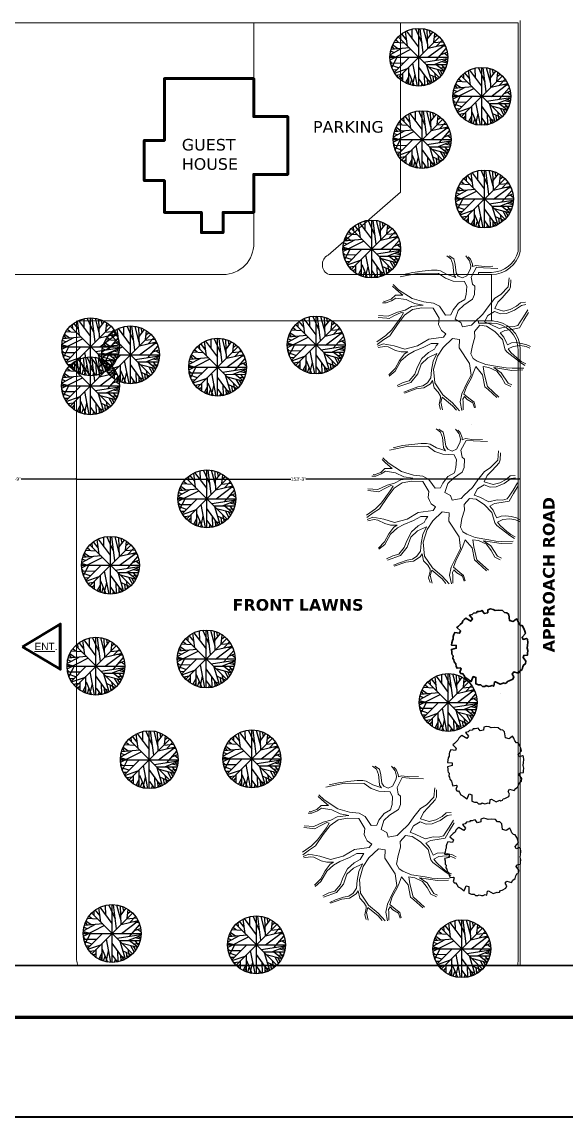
# Model space of a CAD drawing. Header units: feet. Extents: x 15113 to 123217, y -97269 to -8247.
# Drawn here: x 47768 to 50025, y -34844 to -30304 of the extents above; entities that cross this region are included whole.
import ezdxf

# ---------------------------------------------------------------- set-up
doc = ezdxf.new("R2010")
doc.units = ezdxf.units.FT
doc.header["$LTSCALE"] = 50.2
doc.header["$MEASUREMENT"] = 0
doc.header["$PDMODE"] = 3
doc.linetypes.add('1', pattern=[0])
doc.layers.get('0').update_dxf_attribs({"lineweight": 35})
doc.layers.add('A-green', color=7, linetype='Continuous', true_color=0x00eb00)
for name, color, linetype, lineweight in [('column', 6, 'Continuous', 40), ('dimension', 7, 'Continuous', 9), ('drg seal', 250, 'Continuous', 120), ('outline', 250, 'Continuous', 60), ('WALL', 1, '1', 30)]:
    doc.layers.add(name, color=color, linetype=linetype, lineweight=lineweight)
doc.layers.add('glazing', color=7, linetype='Continuous')
doc.styles.get("Standard").update_dxf_attribs({"font": 'arial.ttf'})
doc.dimstyles.get("Standard").update_dxf_attribs({"dimscale": 20, "dimtxt": 0.18, "dimasz": 0.18, "dimexe": 0.18, "dimexo": 0.0625, "dimgap": 0.09, "dimtad": 0, "dimtih": 1, "dimtoh": 1, "dimdec": 1, "dimzin": 0, "dimdsep": 46, "dimlunit": 3, "dimtxsty": 'Standard', "dimblk": 'ARCHTICK', "dimcen": 0.09, "dimadec": 0, "dimazin": 0, "dimtfac": 1, "dimtdec": 1, "dimtofl": 0, "dimtmove": 0, "dimatfit": 3, "dimfxl": 0.5, "dimfxlon": 1, "dimtolj": 1, "dimtzin": 0, "dimarcsym": 0})

# ---------------------------------------------------------------- blocks, each defined once
blk = doc.blocks.new('Tree - deciduous plan')
for p, q in [((-37.0107, 47.0408), (-35.25, 35.5298)), ((-32.6092, 50.4264), (-23.2782, 23.5674)), ((-31.2008, 51.1035), (-0.2149, 20.1818)), ((-26.4472, 46.5894), (-26.2712, 53.8116)), ((-22.0458, 42.0753), (-16.5881, 57.6486)), ((-21.1656, 55.8436), (-0.0388, 45.0094)), ((-12.5388, 54.9406), (-7.9613, 59.4546)), ((-12.3627, 32.1443), (-12.5388, 58.7776)), ((-5.3205, 59.6806), (16.5105, 16.7963)), ((2.426, 54.9406), (-1.4472, 59.9056)), ((0, 59.9996), (0, -60)), ((0.4894, 48.6208), (3.6584, 59.6806)), ((18.2711, 35.5298), (5.419, 59.6806)), ((9.8203, 51.5549), (12.8133, 58.5516)), ((19.6795, 19.5047), (16.3344, 57.6486)), ((17.0387, 51.1035), (23.2006, 55.1666)), ((17.7429, 43.6552), (25.4894, 54.2636)), ((31.6513, 50.8778), (30.2429, 30.5643)), ((31.1232, 42.5267), (35.8767, 48.1693)), ((-54.7923, 24.4702), (-47.75, 21.0847)), ((-53.2078, 27.4044), (-40.1797, 20.859)), ((-49.8627, 32.8214), (-32.7853, 32.8214)), ((-45.8134, 38.2383), (-40.5318, 33.0471)), ((-43.8768, 36.4326), (-44.405, 40.2696)), ((42, 42), (-42, -42)), ((42, -42), (-42, 42)), ((-40.1797, 44.558), (-36.4825, 43.2038)), ((54.3626, 25.3731), (20.9119, 0.3198)), ((23.3767, 23.3417), (53.3063, 27.4044)), ((36.2288, 25.1474), (48.9049, 35.0784)), ((37.1091, 37.1098), (46.6161, 37.5612)), ((-59.7219, 2.8025), (-12.0106, 12.0565)), ((-32.2571, 20.6333), (-59.1937, 9.348)), ((-58.6656, 12.7336), (-35.9543, 7.5424)), ((-57.081, 17.9248), (-47.0458, 14.7649)), ((-56.0247, 20.859), (-20.8134, 20.859)), ((-54.6162, -24.7335), (-20.2853, 0.0941)), ((29.3626, -6.6771), (59.4682, 7.091)), ((38.5175, 13.4107), (58.2359, 13.6364)), ((-60, 0), (60, 0)), ((-59.7219, -4.8714), (-54.2641, -6.6771)), ((-45.2853, -0.1316), (-59.0177, -10.0627)), ((-58.4895, -12.3197), (-36.4825, -11.6426)), ((-57.081, -18.4138), (-45.2853, -17.9624)), ((-52.6797, -18.188), (-55.4966, -22.0251)), ((-53.2078, -27.442), (-16.7641, -16.6081)), ((-47.2219, -19.3166), (-50.2148, -26.3135)), ((-35.9543, -22.4765), (-44.0529, -40.5329)), ((-19.9331, -20.2194), (-28.5599, -52.721)), ((-14.8275, -15.0282), (-14.6515, -57.6865)), ((-10.074, -10.0627), (-2.5036, -59.7178)), ((-0.0388, -19.0909), (25.8415, -53.8495)), ((9.2922, -9.1598), (59.6443, -2.8401)), ((18.6232, -18.6394), (26.7218, -53.3981)), ((18.7992, -18.6394), (57.3556, -17.2853)), ((26.3697, -18.4138), (58.9401, -9.8369)), ((38.1654, -18.188), (52.426, -29.0219)), ((45.9119, -24.0564), (55.595, -22.2508)), ((-38.9472, -29.0219), (-51.4472, -30.6018)), ((-46.5177, -30.1504), (-49.5106, -33.536)), ((-32.4331, -32.4075), (-48.1021, -35.5674)), ((-43.7008, -34.6645), (-46.6937, -37.373)), ((-24.6867, -37.8244), (-38.7712, -45.7241)), ((-26.2712, -43.9185), (-34.7219, -48.6583)), ((-14.6515, -36.2445), (-27.6797, -52.9467)), ((-14.6515, -32.1818), (-3.912, -59.4922)), ((-6.2008, -36.2445), (17.919, -57.0094)), ((22.8485, -36.4702), (35.3485, -48.4326)), ((24.7852, -44.8213), (23.0246, -54.978)), ((30.419, -30.1504), (32.3556, -50.0125)), ((31.4753, -31.279), (49.6091, -33.3103)), ((41.5105, -32.6332), (46.088, -38.0501)), ((-14.6515, -47.3041), (-25.0388, -54.3009)), ((-21.5177, -45.4984), (-19.9331, -56.1065)), ((-8.4895, -47.5298), (-11.4825, -58.5893)), ((-6.3768, -52.721), (-9.3698, -58.815)), ((8.4119, -53.1724), (3.8344, -59.4922)), ((5.9471, -46.6269), (10.5246, -58.5893))]:
    blk.add_line(p, q)
blk.add_circle((0, 0), 60)
blk = doc.blocks.new('DT2')
for points in [[(0.0115, 0.1487), (0.0206, 0.1288), (0.0246, 0.1178), (0.0275, 0.1049), (0.0338, 0.0792), (0.0343, 0.0615), (0.0326, 0.0529), (0.0263, 0.045), (0.0103, 0.0413), (-0.0062, 0.0395), (-0.0159, 0.0346), (-0.0308, 0.0395), (-0.0342, 0.0517), (-0.0308, 0.0707), (-0.0228, 0.0896), (-0.0068, 0.1025), (-0.0039, 0.108), (0.0041, 0.1386), (0.0058, 0.149)], [(0.0024, 0.149), (0.0018, 0.1392), (-0.0011, 0.13), (-0.0062, 0.1141), (-0.0102, 0.1068), (-0.0188, 0.1141), (-0.0256, 0.1258), (-0.0279, 0.1368), (-0.0279, 0.1447)], [(0.0155, 0.1484), (0.0246, 0.1294), (0.0332, 0.0958), (0.0366, 0.1129), (0.0498, 0.1325), (0.0503, 0.1405)], [(-0.0314, 0.1447), (-0.0319, 0.1368), (-0.0302, 0.1264), (-0.0279, 0.1166), (-0.0234, 0.1086), (-0.0171, 0.1025), (-0.0205, 0.0982), (-0.0279, 0.0903), (-0.0325, 0.0811), (-0.0405, 0.0872), (-0.0473, 0.0982), (-0.0559, 0.1111), (-0.0725, 0.1129), (-0.0896, 0.1154)], [(0.0538, 0.1398), (0.0532, 0.1282), (0.0446, 0.1166), (0.0372, 0.1037), (0.0366, 0.0872), (0.0395, 0.0762), (0.0509, 0.0835), (0.0715, 0.0988), (0.0812, 0.127)], [(-0.0942, 0.1123), (-0.0782, 0.1098), (-0.0645, 0.1074), (-0.0588, 0.1062), (-0.0525, 0.0988), (-0.0491, 0.089), (-0.0394, 0.0762), (-0.0405, 0.0566), (-0.0399, 0.045), (-0.0536, 0.0462), (-0.0656, 0.0548), (-0.0662, 0.067), (-0.0713, 0.0774), (-0.0833, 0.089), (-0.097, 0.0976), (-0.1016, 0.1049)], [(0.0835, 0.1239), (0.076, 0.1025), (0.0737, 0.0946), (0.0543, 0.0811), (0.0452, 0.0633), (0.0583, 0.0639), (0.068, 0.0639), (0.0875, 0.0621), (0.1023, 0.0633), (0.1069, 0.078), (0.1092, 0.0872), (0.1172, 0.0939)], [(-0.1056, 0.1025), (-0.101, 0.0939), (-0.0919, 0.0896), (-0.0811, 0.0811), (-0.0731, 0.0707), (-0.0713, 0.0529), (-0.0845, 0.0535), (-0.0959, 0.0578), (-0.1067, 0.0615), (-0.1159, 0.0646), (-0.1216, 0.0646), (-0.1342, 0.0597)], [(0.1189, 0.0921), (0.1114, 0.0854), (0.1097, 0.0731), (0.1063, 0.0658), (0.112, 0.0652), (0.1166, 0.0676), (0.1309, 0.0737)], [(0.1328, 0.072), (0.1189, 0.0621), (0.1035, 0.0591), (0.0812, 0.0603), (0.064, 0.0615), (0.0446, 0.0499), (0.0246, 0.0199), (0.0098, 0.0144), (0.0132, 0.0015), (0.036, -0.0083), (0.0555, -0.0119), (0.0812, -0.0089), (0.1046, 0.0034), (0.1194, 0.0266), (0.1263, 0.0499), (0.1349, 0.0679)], [(-0.1363, 0.0549), (-0.1193, 0.0603), (-0.1005, 0.0529), (-0.0896, 0.0456), (-0.0696, 0.0401), (-0.0525, 0.0364), (-0.0325, 0.0278), (-0.0245, 0.0248), (-0.0148, 0.0101), (-0.0216, 0.004), (-0.0228, -0.0083), (-0.0228, -0.0083), (-0.0405, -0.0101), (-0.0542, -0.004), (-0.0713, 0.007), (-0.0811, 0.007), (-0.0959, 0.0009), (-0.0976, -0.0046), (-0.109, -0.0119), (-0.1302, -0.0101), (-0.1347, 0.0027), (-0.1441, 0.0281)], [(0.1366, 0.0621), (0.1314, 0.0517), (0.124, 0.0272), (0.1343, 0.0285), (0.1463, 0.0376)], [(0.1469, 0.0334), (0.1394, 0.0272), (0.1269, 0.0248), (0.1234, 0.0235), (0.1183, 0.0162), (0.1137, 0.0058), (0.1023, -0.0021), (0.1092, -0.0034), (0.1217, -0.0119), (0.1292, -0.0248), (0.1452, -0.0419)], [(-0.1444, 0.018), (-0.137, 0.0027), (-0.133, -0.0126), (-0.1285, -0.0175), (-0.1325, -0.0193), (-0.1399, -0.0266), (-0.1422, -0.0327)], [(-0.1422, -0.0377), (-0.1365, -0.0272), (-0.1285, -0.0211), (-0.1227, -0.0193), (-0.1079, -0.0205), (-0.101, -0.0266), (-0.101, -0.0358), (-0.105, -0.0419), (-0.1187, -0.0499), (-0.1279, -0.0566), (-0.1296, -0.067)], [(-0.037, -0.1438), (-0.0319, -0.1307), (-0.0268, -0.1001), (-0.0296, -0.0768), (-0.0348, -0.0591), (-0.0336, -0.0462), (-0.0274, -0.0364), (-0.0228, -0.0285), (-0.0274, -0.0193), (-0.0376, -0.0193), (-0.0531, -0.015), (-0.0645, -0.0064), (-0.0748, -0.0077), (-0.089, -0.0126), (-0.0959, -0.0205), (-0.0885, -0.0407), (-0.0873, -0.0566), (-0.0908, -0.0725), (-0.0765, -0.1074), (-0.0555, -0.1374)], [(0.0835, -0.125), (0.0749, -0.1166), (0.0703, -0.0958), (0.068, -0.0744), (0.0526, -0.0548), (0.0326, -0.0401), (0.0178, -0.0156), (0.0098, -0.0138), (0.0075, -0.0242), (0.0029, -0.0297), (-0.0011, -0.034), (-0.0125, -0.0377), (-0.0256, -0.0554), (-0.0176, -0.0756), (-0.0074, -0.0909), (0.0081, -0.1007), (0.0298, -0.1062), (0.0555, -0.1111), (0.0669, -0.119), (0.0804, -0.1269)], [(0.1377, -0.0609), (0.128, -0.0523), (0.1206, -0.0432), (0.1046, -0.0383), (0.0909, -0.0389), (0.0715, -0.0377), (0.056, -0.0303), (0.0458, -0.0223), (0.0383, -0.0217), (0.0326, -0.0205), (0.0378, -0.0327), (0.0503, -0.0425), (0.0646, -0.0566), (0.0755, -0.0652), (0.0915, -0.0725), (0.1137, -0.075), (0.1269, -0.0817)], [(0.144, -0.0438), (0.1354, -0.0352), (0.1246, -0.0236), (0.1189, -0.015), (0.1103, -0.0095), (0.0989, -0.007), (0.0846, -0.0119), (0.0675, -0.0156), (0.0515, -0.015), (0.0657, -0.0278), (0.0817, -0.0346), (0.1017, -0.0334), (0.1217, -0.0389), (0.1394, -0.0585)], [(-0.1279, -0.0713), (-0.1256, -0.0615), (-0.1176, -0.0542), (-0.1073, -0.048), (-0.0999, -0.0444), (-0.0965, -0.0389), (-0.0959, -0.0462), (-0.0953, -0.0566), (-0.0965, -0.0707), (-0.0953, -0.0774), (-0.0908, -0.0872), (-0.0822, -0.1031), (-0.0731, -0.1184), (-0.0622, -0.1331)], [(0.0035, -0.149), (0.0006, -0.1423), (-0.0074, -0.1343), (-0.0154, -0.1288), (-0.0205, -0.1099), (-0.0194, -0.0921), (-0.0234, -0.0756), (-0.0119, -0.0952), (-0.0011, -0.1037), (0.0081, -0.1154), (0.0223, -0.1288), (0.0286, -0.1466)], [(0.1252, -0.0835), (0.1092, -0.0774), (0.092, -0.0756), (0.0766, -0.0719), (0.0703, -0.0676), (0.0755, -0.0793), (0.0772, -0.0903), (0.0766, -0.1056), (0.0783, -0.1123), (0.0852, -0.1227)], [(0.032, -0.1454), (0.0269, -0.1294), (0.0258, -0.1252), (0.0178, -0.119), (0.0058, -0.1086), (0.0052, -0.1044), (0.0155, -0.1056), (0.0435, -0.1123), (0.0583, -0.1184), (0.076, -0.1294)], [(-0.0336, -0.1435), (-0.0302, -0.1349), (-0.0256, -0.119), (-0.0199, -0.1319), (-0.0096, -0.1362), (-0.0005, -0.146), (-0.0005, -0.1484)]]:
    blk.add_lwpolyline(points)
blk = doc.blocks.new('_ArchTick')
at = {"color": 0, "linetype": 'ByBlock', "const_width": 0.15}
blk.add_lwpolyline([(-0.5, -0.5), (0.5, 0.5)], dxfattribs=at)
blk = doc.blocks.new('*D376')
at = {"layer": 'Defpoints', "color": 0, "transparency": 16777216}
for p in [(47481.9, -32198.6), (47993.8, -32198.6), (47993.8, -32198.6)]:
    blk.add_point(p, dxfattribs=at)
at = {"layer": 'WALL', "color": 0, "lineweight": -2, "transparency": 16777216}
for p, q in [((47481.9, -32198.6), (47481.9, -32195)), ((47481.9, -32198.6), (47711.1, -32198.6)), ((47993.8, -32198.6), (47764.7, -32198.6)), ((47993.8, -32198.6), (47993.8, -32202.2))]:
    blk.add_line(p, q, dxfattribs=at)
at = {"layer": 'WALL', "color": 0, "lineweight": -2, "transparency": 16777216, "xscale": 3.6, "yscale": 3.6, "zscale": 3.6, "rotation": 180}
blk.add_blockref('_ArchTick', (47481.9, -32198.6), dxfattribs=at)
at = {"layer": 'WALL', "color": 0, "lineweight": -2, "transparency": 16777216, "xscale": 3.6, "yscale": 3.6, "zscale": 3.6}
blk.add_blockref('_ArchTick', (47993.8, -32198.6), dxfattribs=at)
at = {"layer": 'WALL', "color": 0, "lineweight": 25, "transparency": 16777216, "insert": (47737.9, -32198.6), "char_height": 3.6, "attachment_point": 5}
blk.add_mtext('\\A1;{\\fArial|b0|i0|c0|p34;\\H4x;42\'-9"}', dxfattribs=at)
blk = doc.blocks.new('*D377')
at = {"layer": 'Defpoints', "color": 0, "transparency": 16777216}
for p in [(47993.8, -32198.6), (49835, -32198.6), (49835, -32198.6)]:
    blk.add_point(p, dxfattribs=at)
at = {"layer": 'WALL', "color": 0, "lineweight": -2, "transparency": 16777216}
for p, q in [((47993.8, -32198.6), (47993.8, -32195)), ((47993.8, -32198.6), (48883, -32198.6)), ((49835, -32198.6), (48945.9, -32198.6)), ((49835, -32198.6), (49835, -32195))]:
    blk.add_line(p, q, dxfattribs=at)
at = {"layer": 'WALL', "color": 0, "lineweight": -2, "transparency": 16777216, "xscale": 3.6, "yscale": 3.6, "zscale": 3.6, "rotation": 180}
blk.add_blockref('_ArchTick', (47993.8, -32198.6), dxfattribs=at)
at = {"layer": 'WALL', "color": 0, "lineweight": -2, "transparency": 16777216, "xscale": 3.6, "yscale": 3.6, "zscale": 3.6}
blk.add_blockref('_ArchTick', (49835, -32198.6), dxfattribs=at)
at = {"layer": 'WALL', "color": 0, "lineweight": 25, "transparency": 16777216, "insert": (48914.4, -32198.6), "char_height": 3.6, "attachment_point": 5}
blk.add_mtext('\\A1;{\\fArial|b0|i0|c0|p34;\\H4x;153\'-3"}', dxfattribs=at)

msp = doc.modelspace()

# ---------------------------------------------------------------- linework, layer by layer
at = {"color": 3}
msp.add_line((49751.22595, -33087.17839), (49751.22595, -33087.17839), dxfattribs=at)
msp.add_line((44606.88853, -34214.97987), (50812.45642, -34214.97987))
msp.add_lwpolyline([(49700.45765, -32741.19091), (49699.68698, -32752.75875), (49685.8148, -32756.6147), (49676.56669, -32744.27566), (49671.17195, -32745.81804), (49664.23587, -32748.13161), (49656.5291, -32748.13161), (49652.67572, -32752.75875), (49641.11558, -32754.30113), (49635.72084, -32760.47064), (49624.1607, -32763.5554), (49636.49152, -32778.208), (49629.55543, -32788.23346), (49608.74717, -32775.89443), (49601.81109, -32781.29275), (49596.41635, -32786.69108), (49593.33365, -32795.17416), (49585.62689, -32801.34368), (49578.6908, -32808.28438), (49571.75471, -32814.4539), (49586.39756, -32827.56412), (49583.31486, -32837.58958), (49563.27727, -32835.27601), (49558.65322, -32843.75909), (49556.34119, -32851.47099), (49556.34119, -32861.49645), (49553.25848, -32867.66596), (49551.71713, -32877.69143), (49549.4051, -32886.9457), (49569.44268, -32888.48808), (49569.44268, -32900.05592), (49549.4051, -32904.68305), (49551.71713, -32914.70852), (49551.71713, -32921.64922), (49552.48781, -32927.81873), (49556.34119, -32931.67468), (49554.79983, -32943.24252), (49558.65322, -32948.64085), (49560.19457, -32956.35274), (49567.13065, -32964.06464), (49568.67201, -32975.63248), (49572.52539, -32983.34437), (49586.39756, -32981.80199), (49589.48027, -32984.11556), (49584.85621, -32999.53935), (49590.25094, -33005.70886), (49595.64568, -33004.93767), (49600.26974, -33011.87838), (49605.66447, -33021.90384), (49617.22461, -33028.07335), (49624.1607, -33033.47168), (49631.09679, -33038.09882), (49639.57423, -33017.2767), (49651.13437, -33021.13265), (49651.13437, -33048.12428), (49661.92384, -33051.98022), (49671.94263, -33051.98022), (49678.10804, -33058.14974), (49688.12683, -33058.14974), (49693.52157, -33055.06498), (49702.76968, -33058.14974), (49709.70577, -33057.37855), (49718.18321, -33054.29379), (49725.11929, -33056.60736), (49727.43132, -33040.41238), (49732.05538, -33038.87), (49751.32229, -33049.66666), (49767.50649, -33043.49714), (49770.5892, -33045.81071), (49777.52528, -33043.49714), (49781.37866, -33037.32763), (49788.31475, -33035.78525), (49804.49895, -33028.07335), (49807.58166, -33018.04789), (49801.41625, -33007.25124), (49807.58166, -32997.99697), (49826.84856, -33003.39529), (49833.01397, -32994.91221), (49842.26209, -32987.97151), (49845.3448, -32976.40367), (49849.96885, -32968.69177), (49856.13426, -32964.83583), (49858.44629, -32953.26799), (49846.88615, -32937.8442), (49849.19818, -32930.1323), (49865.38238, -32928.58992), (49865.38238, -32921.64922), (49866.15306, -32910.08138), (49863.07035, -32899.28473), (49865.38238, -32887.71689), (49866.15306, -32876.14905), (49864.6117, -32863.03883), (49861.529, -32859.18288), (49846.88615, -32863.81002), (49843.03277, -32854.55574), (49856.13426, -32838.36077), (49853.82223, -32829.1065), (49849.96885, -32817.53866), (49843.03277, -32805.97081), (49836.09668, -32805.19962), (49829.16059, -32797.48773), (49825.30721, -32786.69108), (49819.91248, -32778.208), (49805.26963, -32789.00465), (49790.62678, -32784.37751), (49786.7734, -32760.47064), (49779.06663, -32752.75875), (49769.81852, -32751.98756), (49760.5704, -32743.50447), (49745.92755, -32741.9621), (49730.51403, -32743.50447), (49722.03659, -32739.64853), (49712.0178, -32737.33496)], close=True)
msp.add_lwpolyline([(49700.45765, -32741.19091), (49699.68698, -32752.75875), (49685.8148, -32756.6147), (49676.56669, -32744.27566), (49671.17195, -32745.81804), (49664.23587, -32748.13161), (49656.5291, -32748.13161), (49652.67572, -32752.75875), (49641.11558, -32754.30113), (49635.72084, -32760.47064), (49624.1607, -32763.5554), (49636.49152, -32778.208), (49629.55543, -32788.23346), (49608.74717, -32775.89443), (49601.81109, -32781.29275), (49596.41635, -32786.69108), (49593.33365, -32795.17416), (49585.62689, -32801.34368), (49578.6908, -32808.28438), (49571.75471, -32814.4539), (49586.39756, -32827.56412), (49583.31486, -32837.58958), (49563.27727, -32835.27601), (49558.65322, -32843.75909), (49556.34119, -32851.47099), (49556.34119, -32861.49645), (49553.25848, -32867.66596), (49551.71713, -32877.69143), (49549.4051, -32886.9457), (49569.44268, -32888.48808), (49569.44268, -32900.05592), (49549.4051, -32904.68305), (49551.71713, -32914.70852), (49551.71713, -32921.64922), (49552.48781, -32927.81873), (49556.34119, -32931.67468), (49554.79983, -32943.24252), (49558.65322, -32948.64085), (49560.19457, -32956.35274), (49567.13065, -32964.06464), (49568.67201, -32975.63248), (49572.52539, -32983.34437), (49586.39756, -32981.80199), (49589.48027, -32984.11556), (49584.85621, -32999.53935), (49590.25094, -33005.70886), (49595.64568, -33004.93767), (49600.26974, -33011.87838), (49605.66447, -33021.90384), (49617.22461, -33028.07335), (49624.1607, -33033.47168), (49631.09679, -33038.09882), (49639.57423, -33017.2767), (49651.13437, -33021.13265), (49651.13437, -33048.12428), (49661.92384, -33051.98022), (49671.94263, -33051.98022), (49678.10804, -33058.14974), (49688.12683, -33058.14974), (49693.52157, -33055.06498), (49702.76968, -33058.14974), (49709.70577, -33057.37855), (49718.18321, -33054.29379), (49725.11929, -33056.60736), (49727.43132, -33040.41238), (49732.05538, -33038.87), (49751.32229, -33049.66666), (49767.50649, -33043.49714), (49770.5892, -33045.81071), (49777.52528, -33043.49714), (49781.37866, -33037.32763), (49788.31475, -33035.78525), (49804.49895, -33028.07335), (49807.58166, -33018.04789), (49801.41625, -33007.25124), (49807.58166, -32997.99697), (49826.84856, -33003.39529), (49833.01397, -32994.91221), (49842.26209, -32987.97151), (49845.3448, -32976.40367), (49849.96885, -32968.69177), (49856.13426, -32964.83583), (49858.44629, -32953.26799), (49846.88615, -32937.8442), (49849.19818, -32930.1323), (49865.38238, -32928.58992), (49865.38238, -32921.64922), (49866.15306, -32910.08138), (49863.07035, -32899.28473), (49865.38238, -32887.71689), (49866.15306, -32876.14905), (49864.6117, -32863.03883), (49861.529, -32859.18288), (49846.88615, -32863.81002), (49843.03277, -32854.55574), (49856.13426, -32838.36077), (49853.82223, -32829.1065), (49849.96885, -32817.53866), (49843.03277, -32805.97081), (49836.09668, -32805.19962), (49829.16059, -32797.48773), (49825.30721, -32786.69108), (49819.91248, -32778.208), (49805.26963, -32789.00465), (49790.62678, -32784.37751), (49786.7734, -32760.47064), (49779.06663, -32752.75875), (49769.81852, -32751.98756), (49760.5704, -32743.50447), (49745.92755, -32741.9621), (49730.51403, -32743.50447), (49722.03659, -32739.64853), (49712.0178, -32737.33496)], close=True)
msp.add_lwpolyline([(49700.45765, -32741.19091), (49699.68698, -32752.75875), (49685.8148, -32756.6147), (49676.56669, -32744.27566), (49671.17195, -32745.81804), (49664.23587, -32748.13161), (49656.5291, -32748.13161), (49652.67572, -32752.75875), (49641.11558, -32754.30113), (49635.72084, -32760.47064), (49624.1607, -32763.5554), (49636.49152, -32778.208), (49629.55543, -32788.23346), (49608.74717, -32775.89443), (49601.81109, -32781.29275), (49596.41635, -32786.69108), (49593.33365, -32795.17416), (49585.62689, -32801.34368), (49578.6908, -32808.28438), (49571.75471, -32814.4539), (49586.39756, -32827.56412), (49583.31486, -32837.58958), (49563.27727, -32835.27601), (49558.65322, -32843.75909), (49556.34119, -32851.47099), (49556.34119, -32861.49645), (49553.25848, -32867.66596), (49551.71713, -32877.69143), (49549.4051, -32886.9457), (49569.44268, -32888.48808), (49569.44268, -32900.05592), (49549.4051, -32904.68305), (49551.71713, -32914.70852), (49551.71713, -32921.64922), (49552.48781, -32927.81873), (49556.34119, -32931.67468), (49554.79983, -32943.24252), (49558.65322, -32948.64085), (49560.19457, -32956.35274), (49567.13065, -32964.06464), (49568.67201, -32975.63248), (49572.52539, -32983.34437), (49586.39756, -32981.80199), (49589.48027, -32984.11556), (49584.85621, -32999.53935), (49590.25094, -33005.70886), (49595.64568, -33004.93767), (49600.26974, -33011.87838), (49605.66447, -33021.90384), (49617.22461, -33028.07335), (49624.1607, -33033.47168), (49631.09679, -33038.09882), (49639.57423, -33017.2767), (49651.13437, -33021.13265), (49651.13437, -33048.12428), (49661.92384, -33051.98022), (49671.94263, -33051.98022), (49678.10804, -33058.14974), (49688.12683, -33058.14974), (49693.52157, -33055.06498), (49702.76968, -33058.14974), (49709.70577, -33057.37855), (49718.18321, -33054.29379), (49725.11929, -33056.60736), (49727.43132, -33040.41238), (49732.05538, -33038.87), (49751.32229, -33049.66666), (49767.50649, -33043.49714), (49770.5892, -33045.81071), (49777.52528, -33043.49714), (49781.37866, -33037.32763), (49788.31475, -33035.78525), (49804.49895, -33028.07335), (49807.58166, -33018.04789), (49801.41625, -33007.25124), (49807.58166, -32997.99697), (49826.84856, -33003.39529), (49833.01397, -32994.91221), (49842.26209, -32987.97151), (49845.3448, -32976.40367), (49849.96885, -32968.69177), (49856.13426, -32964.83583), (49858.44629, -32953.26799), (49846.88615, -32937.8442), (49849.19818, -32930.1323), (49865.38238, -32928.58992), (49865.38238, -32921.64922), (49866.15306, -32910.08138), (49863.07035, -32899.28473), (49865.38238, -32887.71689), (49866.15306, -32876.14905), (49864.6117, -32863.03883), (49861.529, -32859.18288), (49846.88615, -32863.81002), (49843.03277, -32854.55574), (49856.13426, -32838.36077), (49853.82223, -32829.1065), (49849.96885, -32817.53866), (49843.03277, -32805.97081), (49836.09668, -32805.19962), (49829.16059, -32797.48773), (49825.30721, -32786.69108), (49819.91248, -32778.208), (49805.26963, -32789.00465), (49790.62678, -32784.37751), (49786.7734, -32760.47064), (49779.06663, -32752.75875), (49769.81852, -32751.98756), (49760.5704, -32743.50447), (49745.92755, -32741.9621), (49730.51403, -32743.50447), (49722.03659, -32739.64853), (49712.0178, -32737.33496)], close=True)
msp.add_lwpolyline([(49700.45765, -32741.19091), (49699.68698, -32752.75875), (49685.8148, -32756.6147), (49676.56669, -32744.27566), (49671.17195, -32745.81804), (49664.23587, -32748.13161), (49656.5291, -32748.13161), (49652.67572, -32752.75875), (49641.11558, -32754.30113), (49635.72084, -32760.47064), (49624.1607, -32763.5554), (49636.49152, -32778.208), (49629.55543, -32788.23346), (49608.74717, -32775.89443), (49601.81109, -32781.29275), (49596.41635, -32786.69108), (49593.33365, -32795.17416), (49585.62689, -32801.34368), (49578.6908, -32808.28438), (49571.75471, -32814.4539), (49586.39756, -32827.56412), (49583.31486, -32837.58958), (49563.27727, -32835.27601), (49558.65322, -32843.75909), (49556.34119, -32851.47099), (49556.34119, -32861.49645), (49553.25848, -32867.66596), (49551.71713, -32877.69143), (49549.4051, -32886.9457), (49569.44268, -32888.48808), (49569.44268, -32900.05592), (49549.4051, -32904.68305), (49551.71713, -32914.70852), (49551.71713, -32921.64922), (49552.48781, -32927.81873), (49556.34119, -32931.67468), (49554.79983, -32943.24252), (49558.65322, -32948.64085), (49560.19457, -32956.35274), (49567.13065, -32964.06464), (49568.67201, -32975.63248), (49572.52539, -32983.34437), (49586.39756, -32981.80199), (49589.48027, -32984.11556), (49584.85621, -32999.53935), (49590.25094, -33005.70886), (49595.64568, -33004.93767), (49600.26974, -33011.87838), (49605.66447, -33021.90384), (49617.22461, -33028.07335), (49624.1607, -33033.47168), (49631.09679, -33038.09882), (49639.57423, -33017.2767), (49651.13437, -33021.13265), (49651.13437, -33048.12428), (49661.92384, -33051.98022), (49671.94263, -33051.98022), (49678.10804, -33058.14974), (49688.12683, -33058.14974), (49693.52157, -33055.06498), (49702.76968, -33058.14974), (49709.70577, -33057.37855), (49718.18321, -33054.29379), (49725.11929, -33056.60736), (49727.43132, -33040.41238), (49732.05538, -33038.87), (49751.32229, -33049.66666), (49767.50649, -33043.49714), (49770.5892, -33045.81071), (49777.52528, -33043.49714), (49781.37866, -33037.32763), (49788.31475, -33035.78525), (49804.49895, -33028.07335), (49807.58166, -33018.04789), (49801.41625, -33007.25124), (49807.58166, -32997.99697), (49826.84856, -33003.39529), (49833.01397, -32994.91221), (49842.26209, -32987.97151), (49845.3448, -32976.40367), (49849.96885, -32968.69177), (49856.13426, -32964.83583), (49858.44629, -32953.26799), (49846.88615, -32937.8442), (49849.19818, -32930.1323), (49865.38238, -32928.58992), (49865.38238, -32921.64922), (49866.15306, -32910.08138), (49863.07035, -32899.28473), (49865.38238, -32887.71689), (49866.15306, -32876.14905), (49864.6117, -32863.03883), (49861.529, -32859.18288), (49846.88615, -32863.81002), (49843.03277, -32854.55574), (49856.13426, -32838.36077), (49853.82223, -32829.1065), (49849.96885, -32817.53866), (49843.03277, -32805.97081), (49836.09668, -32805.19962), (49829.16059, -32797.48773), (49825.30721, -32786.69108), (49819.91248, -32778.208), (49805.26963, -32789.00465), (49790.62678, -32784.37751), (49786.7734, -32760.47064), (49779.06663, -32752.75875), (49769.81852, -32751.98756), (49760.5704, -32743.50447), (49745.92755, -32741.9621), (49730.51403, -32743.50447), (49722.03659, -32739.64853), (49712.0178, -32737.33496)], close=True)
at = {"layer": 'A-green'}
msp.add_line((49632.85385, -31971.77631), (49632.85385, -31971.77631), dxfattribs=at)
for points in [[(49700.45765, -32741.19091), (49699.68698, -32752.75875), (49685.8148, -32756.6147), (49676.56669, -32744.27566), (49671.17195, -32745.81804), (49664.23587, -32748.13161), (49656.5291, -32748.13161), (49652.67572, -32752.75875), (49641.11558, -32754.30113), (49635.72084, -32760.47064), (49624.1607, -32763.5554), (49636.49152, -32778.208), (49629.55543, -32788.23346), (49608.74717, -32775.89443), (49601.81109, -32781.29275), (49596.41635, -32786.69108), (49593.33365, -32795.17416), (49585.62689, -32801.34368), (49578.6908, -32808.28438), (49571.75471, -32814.4539), (49586.39756, -32827.56412), (49583.31486, -32837.58958), (49563.27727, -32835.27601), (49558.65322, -32843.75909), (49556.34119, -32851.47099), (49556.34119, -32861.49645), (49553.25848, -32867.66596), (49551.71713, -32877.69143), (49549.4051, -32886.9457), (49569.44268, -32888.48808), (49569.44268, -32900.05592), (49549.4051, -32904.68305), (49551.71713, -32914.70852), (49551.71713, -32921.64922), (49552.48781, -32927.81873), (49556.34119, -32931.67468), (49554.79983, -32943.24252), (49558.65322, -32948.64085), (49560.19457, -32956.35274), (49567.13065, -32964.06464), (49568.67201, -32975.63248), (49572.52539, -32983.34437), (49586.39756, -32981.80199), (49589.48027, -32984.11556), (49584.85621, -32999.53935), (49590.25094, -33005.70886), (49595.64568, -33004.93767), (49600.26974, -33011.87838), (49605.66447, -33021.90384), (49617.22461, -33028.07335), (49624.1607, -33033.47168), (49631.09679, -33038.09882), (49639.57423, -33017.2767), (49651.13437, -33021.13265), (49651.13437, -33048.12428), (49661.92384, -33051.98022), (49671.94263, -33051.98022), (49678.10804, -33058.14974), (49688.12683, -33058.14974), (49693.52157, -33055.06498), (49702.76968, -33058.14974), (49709.70577, -33057.37855), (49718.18321, -33054.29379), (49725.11929, -33056.60736), (49727.43132, -33040.41238), (49732.05538, -33038.87), (49751.32229, -33049.66666), (49767.50649, -33043.49714), (49770.5892, -33045.81071), (49777.52528, -33043.49714), (49781.37866, -33037.32763), (49788.31475, -33035.78525), (49804.49895, -33028.07335), (49807.58166, -33018.04789), (49801.41625, -33007.25124), (49807.58166, -32997.99697), (49826.84856, -33003.39529), (49833.01397, -32994.91221), (49842.26209, -32987.97151), (49845.3448, -32976.40367), (49849.96885, -32968.69177), (49856.13426, -32964.83583), (49858.44629, -32953.26799), (49846.88615, -32937.8442), (49849.19818, -32930.1323), (49865.38238, -32928.58992), (49865.38238, -32921.64922), (49866.15306, -32910.08138), (49863.07035, -32899.28473), (49865.38238, -32887.71689), (49866.15306, -32876.14905), (49864.6117, -32863.03883), (49861.529, -32859.18288), (49846.88615, -32863.81002), (49843.03277, -32854.55574), (49856.13426, -32838.36077), (49853.82223, -32829.1065), (49849.96885, -32817.53866), (49843.03277, -32805.97081), (49836.09668, -32805.19962), (49829.16059, -32797.48773), (49825.30721, -32786.69108), (49819.91248, -32778.208), (49805.26963, -32789.00465), (49790.62678, -32784.37751), (49786.7734, -32760.47064), (49779.06663, -32752.75875), (49769.81852, -32751.98756), (49760.5704, -32743.50447), (49745.92755, -32741.9621), (49730.51403, -32743.50447), (49722.03659, -32739.64853), (49712.0178, -32737.33496)], [(49683.65986, -33227.68582), (49682.88918, -33239.25367), (49669.01701, -33243.10961), (49659.7689, -33230.77058), (49654.37416, -33232.31296), (49647.43808, -33234.62653), (49639.73131, -33234.62653), (49635.87793, -33239.25367), (49624.31779, -33240.79604), (49618.92305, -33246.96556), (49607.36291, -33250.05032), (49619.69373, -33264.70291), (49612.75764, -33274.72838), (49591.94938, -33262.38935), (49585.0133, -33267.78767), (49579.61856, -33273.186), (49576.53586, -33281.66908), (49568.82909, -33287.8386), (49561.89301, -33294.7793), (49554.95692, -33300.94882), (49569.59977, -33314.05903), (49566.51706, -33324.0845), (49546.47948, -33321.77093), (49541.85542, -33330.25401), (49539.54339, -33337.9659), (49539.54339, -33347.99137), (49536.46069, -33354.16088), (49534.91934, -33364.18634), (49532.60731, -33373.44062), (49552.64489, -33374.98299), (49552.64489, -33386.55083), (49532.60731, -33391.17797), (49534.91934, -33401.20343), (49534.91934, -33408.14414), (49535.69001, -33414.31365), (49539.54339, -33418.1696), (49538.00204, -33429.73744), (49541.85542, -33435.13577), (49543.39678, -33442.84766), (49550.33286, -33450.55955), (49551.87422, -33462.12739), (49555.7276, -33469.83929), (49569.59977, -33468.29691), (49572.68248, -33470.61048), (49568.05842, -33486.03426), (49573.45315, -33492.20378), (49578.84789, -33491.43259), (49583.47194, -33498.37329), (49588.86668, -33508.39876), (49600.42682, -33514.56827), (49607.36291, -33519.9666), (49614.29899, -33524.59373), (49622.77643, -33503.77162), (49634.33658, -33507.62757), (49634.33658, -33534.61919), (49645.12605, -33538.47514), (49655.14484, -33538.47514), (49661.31025, -33544.64466), (49671.32904, -33544.64466), (49676.72377, -33541.5599), (49685.97189, -33544.64466), (49692.90798, -33543.87347), (49701.38542, -33540.78871), (49708.3215, -33543.10228), (49710.63353, -33526.9073), (49715.25759, -33525.36492), (49734.5245, -33536.16157), (49750.7087, -33529.99206), (49753.7914, -33532.30563), (49760.72749, -33529.99206), (49764.58087, -33523.82254), (49771.51696, -33522.28016), (49787.70116, -33514.56827), (49790.78387, -33504.54281), (49784.61846, -33493.74616), (49790.78387, -33484.49189), (49810.05077, -33489.89021), (49816.21618, -33481.40713), (49825.4643, -33474.46642), (49828.547, -33462.89858), (49833.17106, -33455.18669), (49839.33647, -33451.33074), (49841.6485, -33439.7629), (49830.08836, -33424.33911), (49832.40039, -33416.62722), (49848.58459, -33415.08484), (49848.58459, -33408.14414), (49849.35526, -33396.5763), (49846.27256, -33385.77965), (49848.58459, -33374.21181), (49849.35526, -33362.64396), (49847.81391, -33349.53374), (49844.73121, -33345.6778), (49830.08836, -33350.30493), (49826.23497, -33341.05066), (49839.33647, -33324.85568), (49837.02444, -33315.60141), (49833.17106, -33304.03357), (49826.23497, -33292.46573), (49819.29889, -33291.69454), (49812.3628, -33283.98265), (49808.50942, -33273.186), (49803.11469, -33264.70291), (49788.47184, -33275.49956), (49773.82899, -33270.87243), (49769.97561, -33246.96556), (49762.26884, -33239.25367), (49753.02073, -33238.48248), (49743.77261, -33229.99939), (49729.12976, -33228.45701), (49713.71624, -33229.99939), (49705.2388, -33226.14345), (49695.22001, -33223.82988)], [(49671.52698, -33608.39443), (49670.75631, -33619.96227), (49656.88413, -33623.81821), (49647.63602, -33611.47918), (49642.24128, -33613.02156), (49635.3052, -33615.33513), (49627.59843, -33615.33513), (49623.74505, -33619.96227), (49612.18491, -33621.50465), (49606.79017, -33627.67416), (49595.23003, -33630.75892), (49607.56085, -33645.41152), (49600.62476, -33655.43698), (49579.8165, -33643.09795), (49572.88042, -33648.49627), (49567.48568, -33653.8946), (49564.40298, -33662.37768), (49556.69621, -33668.5472), (49549.76013, -33675.4879), (49542.82404, -33681.65742), (49557.46689, -33694.76764), (49554.38418, -33704.7931), (49534.3466, -33702.47953), (49529.72254, -33710.96261), (49527.41051, -33718.67451), (49527.41051, -33728.69997), (49524.32781, -33734.86948), (49522.78646, -33744.89495), (49520.47443, -33754.14922), (49540.51201, -33755.6916), (49540.51201, -33767.25944), (49520.47443, -33771.88657), (49522.78646, -33781.91204), (49522.78646, -33788.85274), (49523.55713, -33795.02225), (49527.41051, -33798.8782), (49525.86916, -33810.44604), (49529.72254, -33815.84437), (49531.2639, -33823.55626), (49538.19998, -33831.26816), (49539.74134, -33842.836), (49543.59472, -33850.54789), (49557.46689, -33849.00551), (49560.5496, -33851.31908), (49555.92554, -33866.74287), (49561.32027, -33872.91238), (49566.71501, -33872.14119), (49571.33906, -33879.0819), (49576.7338, -33889.10736), (49588.29394, -33895.27687), (49595.23003, -33900.6752), (49602.16612, -33905.30234), (49610.64355, -33884.48022), (49622.2037, -33888.33617), (49622.2037, -33915.3278), (49632.99317, -33919.18374), (49643.01196, -33919.18374), (49649.17737, -33925.35326), (49659.19616, -33925.35326), (49664.59089, -33922.2685), (49673.83901, -33925.35326), (49680.7751, -33924.58207), (49689.25254, -33921.49731), (49696.18862, -33923.81088), (49698.50065, -33907.6159), (49703.12471, -33906.07352), (49722.39162, -33916.87018), (49738.57582, -33910.70066), (49741.65852, -33913.01423), (49748.59461, -33910.70066), (49752.44799, -33904.53115), (49759.38408, -33902.98877), (49775.56828, -33895.27687), (49778.65099, -33885.25141), (49772.48558, -33874.45476), (49778.65099, -33865.20049), (49797.91789, -33870.59881), (49804.0833, -33862.11573), (49813.33142, -33855.17503), (49816.41412, -33843.60719), (49821.03818, -33835.89529), (49827.20359, -33832.03935), (49829.51562, -33820.4715), (49817.95548, -33805.04772), (49820.26751, -33797.33582), (49836.45171, -33795.79344), (49836.45171, -33788.85274), (49837.22238, -33777.2849), (49834.13968, -33766.48825), (49836.45171, -33754.92041), (49837.22238, -33743.35257), (49835.68103, -33730.24235), (49832.59833, -33726.3864), (49817.95548, -33731.01354), (49814.1021, -33721.75926), (49827.20359, -33705.56429), (49824.89156, -33696.31001), (49821.03818, -33684.74217), (49814.1021, -33673.17433), (49807.16601, -33672.40314), (49800.22992, -33664.69125), (49796.37654, -33653.8946), (49790.98181, -33645.41152), (49776.33896, -33656.20817), (49761.69611, -33651.58103), (49757.84273, -33627.67416), (49750.13596, -33619.96227), (49740.88785, -33619.19108), (49731.63973, -33610.70799), (49716.99688, -33609.16562), (49701.58336, -33610.70799), (49693.10592, -33606.85205), (49683.08713, -33604.53848)]]:
    msp.add_lwpolyline(points, close=True, dxfattribs=at)
at = {"layer": 'column'}
msp.add_lwpolyline([(38759.18797, -26246.5787), (53664.93134, -26246.5787), (53664.93134, -34843.71281), (38759.18797, -34843.71281)], close=True, dxfattribs=at)
at = {"layer": 'dimension'}
for p, q in [((45043.01999, -30307.07782), (49825.96118, -30307.07782)), ((46385.21862, -31351.07782), (48602.09148, -31351.07782)), ((49182.59148, -31351.07782), (49714.96118, -31351.07782)), ((49661.59446, -31342.07782), (49714.96118, -31342.07782)), ((47998.68998, -31543.07782), (49722.88777, -31543.07782)), ((49661.59446, -31552.07782), (49714.96118, -31552.07782)), ((49825.98234, -34193.45736), (49825.96118, -31663.07782)), ((49834.98234, -34193.45736), (49834.96118, -31663.07782)), ((47993.62131, -34122.22024), (47993.62131, -34192.72024))]:
    msp.add_line(p, q, dxfattribs=at)
at = {"layer": 'dimension', "color": 250}
for p, q in [((48729.59148, -30655.07782), (48729.59148, -30307.07782)), ((49337.7379, -31009.02049), (49337.7379, -30307.07782)), ((49825.96118, -30307.07782), (49825.96118, -31255.07782)), ((49834.96118, -30298.07782), (49834.96118, -31255.07782)), ((49038.05666, -31270.43136), (49337.7379, -31009.02049)), ((48729.59148, -31093.22989), (48729.59148, -31221.14947)), ((49041.59148, -31351.07782), (49182.59148, -31351.07782)), ((49661.59446, -31342.07782), (49661.59446, -31351.07782)), ((49714.96118, -31351.07782), (49714.96118, -31543.07782)), ((47993.84374, -33025.35236), (47993.84374, -31543.08756)), ((49661.59446, -31543.07782), (49661.59446, -31552.07782)), ((47993.84389, -33024.65182), (47993.62146, -34121.48456))]:
    msp.add_line(p, q, dxfattribs=at)
for centre, radius, start, end in [((48602.07351, -31223.53749), 127.54033, 270.00807376, 1.07285124), ((49058.30223, -31309.94467), 44.39803, 117.1293846, 247.89007216)]:
    msp.add_arc(centre, radius, start, end, dxfattribs=at)
at = {"layer": 'dimension'}
for centre, radius, start, end in [((49712.8118, -31225.3911), 125.7051, 270.97972477, 346.33989172), ((49712.84896, -31225.07257), 117.02432, 271.03421323, 345.14333251), ((49714.96118, -31663.07782), 120, 0, 90), ((49714.96118, -31663.07782), 111, 0, 90), ((48150.43615, -34154.27803), 161.28432, 193.5202617, 202.10872891), ((49714.98234, -34193.45736), 111, 348.81973692, 0), ((49714.98234, -34193.45736), 120, 349.6678543, 0)]:
    msp.add_arc(centre, radius, start, end, dxfattribs=at)
at = {"layer": 'drg seal', "lineweight": 70}
msp.add_lwpolyline([(52990.55895, -34429.40534), (52990.55895, -26723.49871), (44282.16264, -26723.49871), (44282.16264, -34429.40534), (52989.17169, -34429.40534)], dxfattribs=at)
at = {"layer": 'outline'}
for points in [[(48728.87476, -31093.22989), (48602.09148, -31093.22989), (48602.09148, -31177.22989), (48512.09148, -31177.22989), (48512.09148, -31093.22989), (48359.09148, -31093.22989), (48359.09148, -30961.22989), (48275.09148, -30961.22989), (48275.09148, -30794.72989), (48359.09148, -30794.72989), (48359.09148, -30538.22989), (48729.59148, -30538.22989), (48729.59148, -30695.72989), (48870.59148, -30695.72989), (48870.59148, -30935.72989), (48729.59148, -30935.72989), (48729.59148, -31093.22989), (48602.09148, -31093.22989), (48602.09148, -31177.22989), (48512.09148, -31177.22989)], [(47770.49929, -32893.59148), (47926.51738, -32987.22524), (47926.51738, -32799.95771), (47770.49929, -32893.59148)]]:
    msp.add_lwpolyline(points, dxfattribs=at)

# ---------------------------------------------------------------- block references
at = {"layer": 'A-green', "xscale": 2, "yscale": 2, "zscale": 2, "rotation": 90}
for p in [(49413.97714, -30450.28626), (49675.37099, -30612.0563), (49427.64589, -30791.59886), (49686.29853, -31037.70696), (49218.71729, -31245.02902), (48052.91873, -31650.12568), (48988.20713, -31642.92982), (48217.95393, -31683.48689), (48579.64807, -31735.18448), (48052.25112, -31811.93795), (48535.0674, -32280.31989), (48134.91916, -32556.24173), (48532.1782, -32944.60231), (48075.04582, -32974.34035), (49536.17128, -33124.71931), (48296.13278, -33362.06143), (48721.65679, -33358.29862), (48142.12961, -34082.41376), (48740.60228, -34129.36307), (49592.80988, -34145.5706)]:
    msp.add_blockref('Tree - deciduous plan', p, dxfattribs=at)
at = {"layer": 'dimension', "color": 250, "xscale": 2166.892114743978, "yscale": 2166.892114743978, "zscale": 2166.892114743978, "rotation": 246.8274172522546}
for p in [(49562.61937, -31588.67442), (49519.44733, -32306.77819), (49254.44271, -33704.01499)]:
    msp.add_blockref('DT2', p, dxfattribs=at)

# ---------------------------------------------------------------- texts
at = {"layer": 'dimension', "color": 250, "insert": (47819.93905, -32877.39097), "char_height": 30, "width": 106.5783387, "attachment_point": 1}
msp.add_mtext('{\\fArial|b0|i0|c0|p34;\\LENT}.', dxfattribs=at)
at = {"layer": 'glazing', "char_height": 48, "attachment_point": 1}
for s, insert, width in [('{\\fVerdana|b0|i0|c0|p34;PARKING}', (48975.29088, -30714.64695), 530.2087806), ('{\\fVerdana|b0|i0|c0|p34;GUEST\\PHOUSE}', (48431.1033, -30788.60226), 530.2087806), ('{\\fVerdana|b1|i0|c0|p34;FRONT LAWNS}', (48641.75109, -32696.22396), 824.4576756)]:
    msp.add_mtext(s, dxfattribs=dict(at, insert=insert, width=width))
at = {"layer": 'glazing', "insert": (49929.04066, -32917.15506), "char_height": 48, "width": 703.5336751, "attachment_point": 1, "rotation": 90}
msp.add_mtext('{\\fVerdana|b1|i0|c0|p34;APPROACH ROAD}', dxfattribs=at)
msp.add_mtext('{\\fVerdana|b1|i0|c0|p34;APPROACH ROAD}', dxfattribs=at)

# ---------------------------------------------------------------- dimensions: what is measured, and where the dimension line sits
at = {"layer": 'WALL', "color": 7, "lineweight": 25}
for base, p1, p2, text, picture, middle in [((47993.84374, -32198.61219), (47481.90948, -32198.61219), (47993.84374, -32198.61219), '{\\fArial|b0|i0|c0|p34;\\H4x;42\'-9"}', '*D376', (47737.87661, -32198.61219)), ((49834.96438, -32198.5968), (47993.84374, -32198.61219), (49834.96438, -32198.5968), '{\\fArial|b0|i0|c0|p34;\\H4x;153\'-3"}', '*D377', (48914.40406, -32198.5968))]:
    dim = msp.add_linear_dim(base=base, p1=p1, p2=p2, text=text, dimstyle='Standard', override={"dimfxl": 0}, dxfattribs=at)
    dim.commit()
    dim.dimension.update_dxf_attribs({"geometry": picture, "text_midpoint": middle})

doc.saveas('drawing.dxf')
